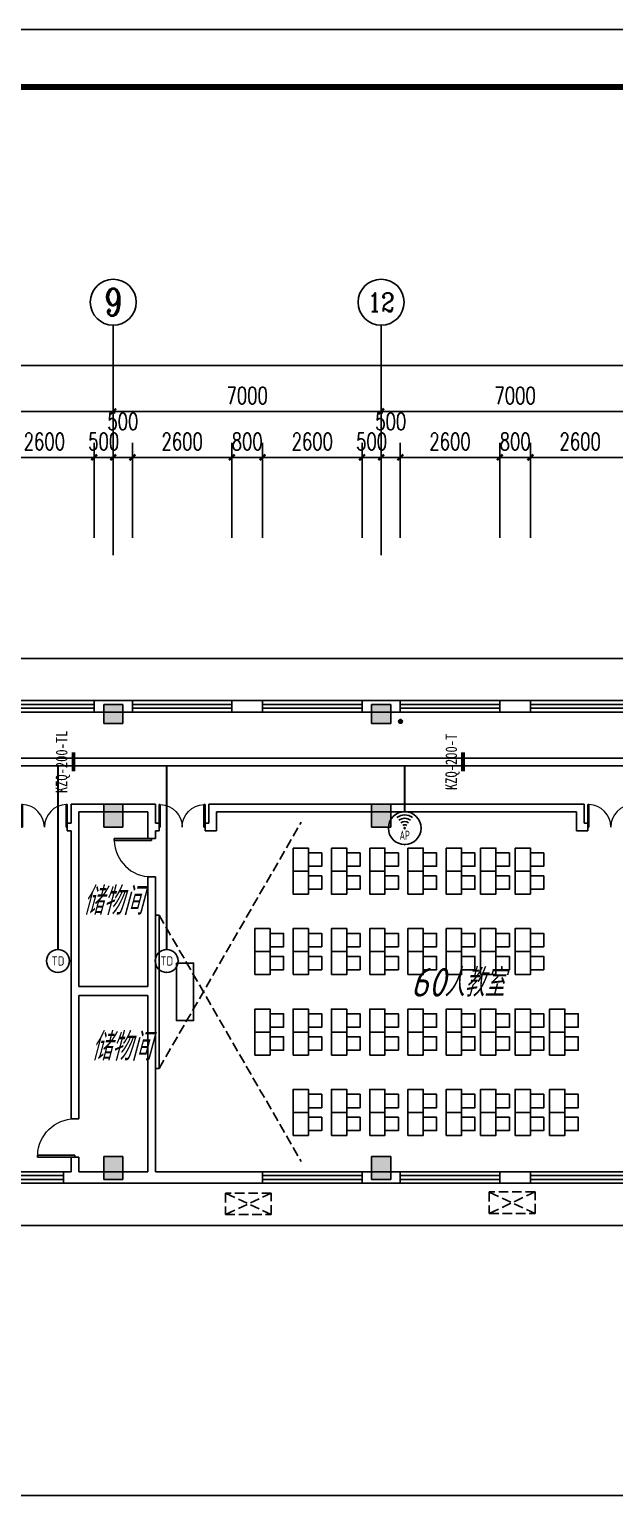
# Model space of a CAD drawing. Extents: x 1333527 to 1855755, y 1020844 to 1581249.
# Drawn here: x 1385986 to 1401270, y 1243536 to 1282088 of the extents above; entities that cross this region are included whole.
import ezdxf
from ezdxf.enums import TextEntityAlignment as Align

# ---------------------------------------------------------------- set-up
doc = ezdxf.new("R2010")
doc.units = 0
doc.header["$LTSCALE"] = 1000
doc.header["$PDSIZE"] = 5
doc.linetypes.add('DASH', pattern=[0.35, 0.25, -0.1])
doc.layers.add('1-建筑底图', color=8, linetype='Continuous', plot=False)
for name, color, linetype in [('AXIS_TEXT', 7, 'Continuous'), ('BTTK', 7, 'Continuous'), ('CABLETRAY_PDS', 4, 'Continuous'), ('EQUIP-通讯', 3, 'Continuous'), ('PUB_TITLE', 7, 'Continuous'), ('WIRE-综合布线', 5, 'Continuous'), ('家具', 8, 'Continuous'), ('建筑-柱子', 9, 'Continuous'), ('建筑-柱子-填充', 8, 'Continuous'), ('抗震支吊架', 2, 'Continuous'), ('排水', 153, 'Continuous')]:
    doc.layers.add(name, color=color, linetype=linetype)
doc.styles.add('_TCH_AXIS', font='COMPLEX', dxfattribs={"bigfont": 'GBCBIG'})
doc.styles.add('_TCH_DIM_T3', font='SIMPLEX', dxfattribs={"width": 0.705882, "bigfont": 'GBCBIG'})
doc.styles.add('_TEL_ATTDEF', font='gbenor', dxfattribs={"bigfont": 'gbcbig'})
doc.styles.add('_TEL_DIM', font='SIMPLEX', dxfattribs={"width": 0.8, "height": 3.5, "bigfont": 'HZTXT'})
doc.styles.add('COMPLEX', font='COMPLEX')
doc.styles.add('HZ(TK)', font='geniso.shx', dxfattribs={"width": 0.9, "bigfont": 'hztxt.shx'})
doc.styles.add('kzcad', font='', dxfattribs={"width": 0.8})
doc.styles.get("Standard").update_dxf_attribs({"font": 'gbeitc.shx', "bigfont": 'gbcbig.shx'})
doc.styles.get('kzcad').set_extended_font_data('SimSun')
doc.linetypes.add('JIEDI', pattern='A,1.25,-0.25,0.25,-0.25,0.625,["/",Standard,S=0.6,R=0,X=0,Y=-0.3],0.625,-0.25,0.25,-0.25', length=4)
doc.dimstyles.new('_TCH_ARCH&&150', dxfattribs={"dimtxt": 446.25, "dimasz": 150, "dimexe": 375, "dimexo": 450, "dimgap": 189.375, "dimtad": 1, "dimdec": 0, "dimzin": 0, "dimdsep": 46, "dimtxsty": '_TCH_DIM_T3', "dimblk": 'ARCHTICK', "dimcen": 0.09, "dimclrt": 7, "dimazin": 2, "dimtfac": 1, "dimtdec": 0, "dimtix": 1, "dimtmove": 2, "dimatfit": 3, "dimfxl": 1, "dimtolj": 1, "dimtzin": 0, "dimarcsym": 0})

# ---------------------------------------------------------------- blocks, each defined once
blk = doc.blocks.new('$equip_U$00000091(win7-PC-hzk)')
for radius in [0.714, 0.0272]:
    blk.add_circle((0, 0), radius)
for radius in [0.571, 0.428, 0.285, 0.143]:
    blk.add_arc((0, 0), radius, 53.70489, 126.29511)
for p in [(0, 0.714), (-0.714, 0), (0.714, 0), (0, -0.714)]:
    blk.add_point(p)
at = {"color": 7, "style": '_TEL_DIM', "flags": 1}
for tag in ['A', 'REMARK']:
    blk.add_attdef(tag, text='', height=0.00002, dxfattribs=at).set_placement((0, 0), align=Align.MIDDLE_CENTER)
at = {"color": 7, "style": '_TEL_DIM', "width": 0.7}
blk.add_attdef('$TEXT$', text='', height=0.4, dxfattribs=at).set_placement((0, -0.31), align=Align.MIDDLE_CENTER)
blk = doc.blocks.new('$equip_U$00000076(win7-PC-hzk)')
blk.add_circle((0, 0.5), 0.5)
for p in [(0, 0.999), (-0.5, 0.5), (0.5, 0.5)]:
    blk.add_point(p)
at = {"color": 7, "style": '_TEL_DIM'}
blk.add_attdef('$TEXT$', text='', height=0.4, dxfattribs=at).set_placement((0, 0.5), align=Align.MIDDLE_CENTER)
at = {"color": 7, "style": '_TEL_DIM', "flags": 1}
for tag in ['A', 'REMARK']:
    blk.add_attdef(tag, text='', height=0.00002, dxfattribs=at).set_placement((0, 0), align=Align.MIDDLE_CENTER)
blk = doc.blocks.new('vhtemplate_2020年新竖式图框_A0')
at = {"layer": 'PUB_TITLE', "color": 7}
blk.add_lwpolyline([(0, 0), (1189, 0), (1189, 841), (0, 841)], close=True, dxfattribs=at)
at = {"layer": 'PUB_TITLE', "const_width": 1}
blk.add_lwpolyline([(25, 10), (1179, 10), (1179, 831), (25, 831)], close=True, dxfattribs=at)
at = {"layer": 'BTTK', "color": 4, "style": 'HZ(TK)', "width": 0.9}
for tag, p in [('合作单位', (1144, 743.5)), ('建设单位', (1144, 209.5)), ('工程名称', (1144, 176.5)), ('子项名称', (1154, 160)), ('图纸名称', (1144, 141))]:
    blk.add_attdef(tag, text='', height=3.5, dxfattribs=at).set_placement(p, align=Align.MIDDLE_CENTER)
for tag, p in [('注册证书号', (1156.5, 309.01)), ('注册印章号', (1156.5, 301.01)), ('设计号', (1154, 193)), ('图别', (1137.75, 34)), ('图号', (1170.25, 34)), ('版本号', (1137.75, 26)), ('日期', (1170.25, 26))]:
    blk.add_attdef(tag, text='', height=3.5, dxfattribs=at).set_placement(p, align=Align.MIDDLE)
blk = doc.blocks.new('js')
at = {"layer": '家具', "linetype": 'DASH'}
for points in [[(569568, 805988), (573281, 812418)], [(569568, 809988), (573281, 803558)]]:
    blk.add_lwpolyline(points, dxfattribs=at)
at = {"layer": '家具'}
for points in [[(573068, 811738), (573068, 811138), (573468, 811138), (573468, 811738)], [(573468, 811613), (573468, 811263), (573818, 811263), (573818, 811613)], [(574068, 811738), (574068, 811138), (574468, 811138), (574468, 811738)], [(574468, 811613), (574468, 811263), (574818, 811263), (574818, 811613)], [(575068, 811738), (575068, 811138), (575468, 811138), (575468, 811738)], [(575468, 811613), (575468, 811263), (575818, 811263), (575818, 811613)], [(576068, 811738), (576068, 811138), (576468, 811138), (576468, 811738)], [(576468, 811613), (576468, 811263), (576818, 811263), (576818, 811613)], [(577068, 811738), (577068, 811138), (577468, 811138), (577468, 811738)], [(577468, 811613), (577468, 811263), (577818, 811263), (577818, 811613)], [(577968, 811738), (577968, 811138), (578368, 811138), (578368, 811738)], [(578368, 811613), (578368, 811263), (578718, 811263), (578718, 811613)], [(578868, 811738), (578868, 811138), (579268, 811138), (579268, 811738)], [(579268, 811613), (579268, 811263), (579618, 811263), (579618, 811613)], [(573068, 811138), (573068, 810538), (573468, 810538), (573468, 811138)], [(574068, 811138), (574068, 810538), (574468, 810538), (574468, 811138)], [(575068, 811138), (575068, 810538), (575468, 810538), (575468, 811138)], [(576068, 811138), (576068, 810538), (576468, 810538), (576468, 811138)], [(577068, 811138), (577068, 810538), (577468, 810538), (577468, 811138)], [(577968, 811138), (577968, 810538), (578368, 810538), (578368, 811138)], [(578868, 811138), (578868, 810538), (579268, 810538), (579268, 811138)], [(573468, 811013), (573468, 810663), (573818, 810663), (573818, 811013)], [(574468, 811013), (574468, 810663), (574818, 810663), (574818, 811013)], [(575468, 811013), (575468, 810663), (575818, 810663), (575818, 811013)], [(576468, 811013), (576468, 810663), (576818, 810663), (576818, 811013)], [(577468, 811013), (577468, 810663), (577818, 810663), (577818, 811013)], [(578368, 811013), (578368, 810663), (578718, 810663), (578718, 811013)], [(579268, 811013), (579268, 810663), (579618, 810663), (579618, 811013)], [(569468, 805988), (569468, 809988), (569568, 809988), (569568, 805988)], [(572068, 809038), (572068, 809638), (572468, 809638), (572468, 809038)], [(573068, 809038), (573068, 809638), (573468, 809638), (573468, 809038)], [(574068, 809038), (574068, 809638), (574468, 809638), (574468, 809038)], [(575068, 809038), (575068, 809638), (575468, 809638), (575468, 809038)], [(576068, 809038), (576068, 809638), (576468, 809638), (576468, 809038)], [(577068, 809038), (577068, 809638), (577468, 809638), (577468, 809038)], [(577968, 809038), (577968, 809638), (578368, 809638), (578368, 809038)], [(578868, 809038), (578868, 809638), (579268, 809638), (579268, 809038)], [(572468, 809163), (572468, 809513), (572818, 809513), (572818, 809163)], [(573468, 809163), (573468, 809513), (573818, 809513), (573818, 809163)], [(574468, 809163), (574468, 809513), (574818, 809513), (574818, 809163)], [(575468, 809163), (575468, 809513), (575818, 809513), (575818, 809163)], [(576468, 809163), (576468, 809513), (576818, 809513), (576818, 809163)], [(577468, 809163), (577468, 809513), (577818, 809513), (577818, 809163)], [(578368, 809163), (578368, 809513), (578718, 809513), (578718, 809163)], [(579268, 809163), (579268, 809513), (579618, 809513), (579618, 809163)], [(572068, 808438), (572068, 809038), (572468, 809038), (572468, 808438)], [(572468, 808563), (572468, 808913), (572818, 808913), (572818, 808563)], [(573068, 808438), (573068, 809038), (573468, 809038), (573468, 808438)], [(573468, 808563), (573468, 808913), (573818, 808913), (573818, 808563)], [(574068, 808438), (574068, 809038), (574468, 809038), (574468, 808438)], [(574468, 808563), (574468, 808913), (574818, 808913), (574818, 808563)], [(575068, 808438), (575068, 809038), (575468, 809038), (575468, 808438)], [(575468, 808563), (575468, 808913), (575818, 808913), (575818, 808563)], [(576068, 808438), (576068, 809038), (576468, 809038), (576468, 808438)], [(576468, 808563), (576468, 808913), (576818, 808913), (576818, 808563)], [(577068, 808438), (577068, 809038), (577468, 809038), (577468, 808438)], [(577468, 808563), (577468, 808913), (577818, 808913), (577818, 808563)], [(577968, 808438), (577968, 809038), (578368, 809038), (578368, 808438)], [(578368, 808563), (578368, 808913), (578718, 808913), (578718, 808563)], [(578868, 808438), (578868, 809038), (579268, 809038), (579268, 808438)], [(579268, 808563), (579268, 808913), (579618, 808913), (579618, 808563)], [(570018, 808738), (570468, 808738), (570468, 807238), (570018, 807238)], [(572068, 806938), (572068, 807538), (572468, 807538), (572468, 806938)], [(572468, 807063), (572468, 807413), (572818, 807413), (572818, 807063)], [(573068, 806938), (573068, 807538), (573468, 807538), (573468, 806938)], [(573468, 807063), (573468, 807413), (573818, 807413), (573818, 807063)], [(574068, 806938), (574068, 807538), (574468, 807538), (574468, 806938)], [(574468, 807063), (574468, 807413), (574818, 807413), (574818, 807063)], [(575068, 806938), (575068, 807538), (575468, 807538), (575468, 806938)], [(575468, 807063), (575468, 807413), (575818, 807413), (575818, 807063)], [(576068, 806938), (576068, 807538), (576468, 807538), (576468, 806938)], [(576468, 807063), (576468, 807413), (576818, 807413), (576818, 807063)], [(577068, 806938), (577068, 807538), (577468, 807538), (577468, 806938)], [(577468, 807063), (577468, 807413), (577818, 807413), (577818, 807063)], [(577968, 806938), (577968, 807538), (578368, 807538), (578368, 806938)], [(578368, 807063), (578368, 807413), (578718, 807413), (578718, 807063)], [(578868, 806938), (578868, 807538), (579268, 807538), (579268, 806938)], [(579268, 807063), (579268, 807413), (579618, 807413), (579618, 807063)], [(579768, 806938), (579768, 807538), (580168, 807538), (580168, 806938)], [(580168, 807063), (580168, 807413), (580518, 807413), (580518, 807063)], [(572068, 806338), (572068, 806938), (572468, 806938), (572468, 806338)], [(573068, 806338), (573068, 806938), (573468, 806938), (573468, 806338)], [(574068, 806338), (574068, 806938), (574468, 806938), (574468, 806338)], [(575068, 806338), (575068, 806938), (575468, 806938), (575468, 806338)], [(576068, 806338), (576068, 806938), (576468, 806938), (576468, 806338)], [(577068, 806338), (577068, 806938), (577468, 806938), (577468, 806338)], [(577968, 806338), (577968, 806938), (578368, 806938), (578368, 806338)], [(578868, 806338), (578868, 806938), (579268, 806938), (579268, 806338)], [(579768, 806338), (579768, 806938), (580168, 806938), (580168, 806338)], [(572468, 806463), (572468, 806813), (572818, 806813), (572818, 806463)], [(573468, 806463), (573468, 806813), (573818, 806813), (573818, 806463)], [(574468, 806463), (574468, 806813), (574818, 806813), (574818, 806463)], [(575468, 806463), (575468, 806813), (575818, 806813), (575818, 806463)], [(576468, 806463), (576468, 806813), (576818, 806813), (576818, 806463)], [(577468, 806463), (577468, 806813), (577818, 806813), (577818, 806463)], [(578368, 806463), (578368, 806813), (578718, 806813), (578718, 806463)], [(579268, 806463), (579268, 806813), (579618, 806813), (579618, 806463)], [(580168, 806463), (580168, 806813), (580518, 806813), (580518, 806463)], [(573068, 804838), (573068, 805438), (573468, 805438), (573468, 804838)], [(574068, 804838), (574068, 805438), (574468, 805438), (574468, 804838)], [(575068, 804838), (575068, 805438), (575468, 805438), (575468, 804838)], [(576068, 804838), (576068, 805438), (576468, 805438), (576468, 804838)], [(577068, 804838), (577068, 805438), (577468, 805438), (577468, 804838)], [(577968, 804838), (577968, 805438), (578368, 805438), (578368, 804838)], [(578868, 804838), (578868, 805438), (579268, 805438), (579268, 804838)], [(579768, 804838), (579768, 805438), (580168, 805438), (580168, 804838)], [(573468, 804963), (573468, 805313), (573818, 805313), (573818, 804963)], [(574468, 804963), (574468, 805313), (574818, 805313), (574818, 804963)], [(575468, 804963), (575468, 805313), (575818, 805313), (575818, 804963)], [(576468, 804963), (576468, 805313), (576818, 805313), (576818, 804963)], [(577468, 804963), (577468, 805313), (577818, 805313), (577818, 804963)], [(578368, 804963), (578368, 805313), (578718, 805313), (578718, 804963)], [(579268, 804963), (579268, 805313), (579618, 805313), (579618, 804963)], [(580168, 804963), (580168, 805313), (580518, 805313), (580518, 804963)], [(573068, 804238), (573068, 804838), (573468, 804838), (573468, 804238)], [(573468, 804363), (573468, 804713), (573818, 804713), (573818, 804363)], [(574068, 804238), (574068, 804838), (574468, 804838), (574468, 804238)], [(574468, 804363), (574468, 804713), (574818, 804713), (574818, 804363)], [(575068, 804238), (575068, 804838), (575468, 804838), (575468, 804238)], [(575468, 804363), (575468, 804713), (575818, 804713), (575818, 804363)], [(576068, 804238), (576068, 804838), (576468, 804838), (576468, 804238)], [(576468, 804363), (576468, 804713), (576818, 804713), (576818, 804363)], [(577068, 804238), (577068, 804838), (577468, 804838), (577468, 804238)], [(577468, 804363), (577468, 804713), (577818, 804713), (577818, 804363)], [(577968, 804238), (577968, 804838), (578368, 804838), (578368, 804238)], [(578368, 804363), (578368, 804713), (578718, 804713), (578718, 804363)], [(578868, 804238), (578868, 804838), (579268, 804838), (579268, 804238)], [(579268, 804363), (579268, 804713), (579618, 804713), (579618, 804363)], [(579768, 804238), (579768, 804838), (580168, 804838), (580168, 804238)], [(580168, 804363), (580168, 804713), (580518, 804713), (580518, 804363)]]:
    blk.add_lwpolyline(points, close=True, dxfattribs=at)
blk = doc.blocks.new('ng')
at = {"layer": '排水'}
for p, q in [((345991, 781358), (346091, 781358)), ((346041, 781408), (346041, 781308))]:
    blk.add_line(p, q, dxfattribs=at)
blk.add_circle((346041, 781358), 50, dxfattribs=at)
blk = doc.blocks.new('_AXISO')
blk.add_circle((0, 0), 0.5)
at = {"layer": 'AXIS_TEXT', "style": 'COMPLEX', "width": 1.041667}
blk.add_attdef('A', text='', height=0.56, dxfattribs=at).set_placement((-0.25, -0.28), (0.25, -0.28), align=Align.FIT)
blk = doc.blocks.new('A$C4670417C')
at = {"layer": '建筑-柱子-填充'}
for points in [[(28250, 88300), (27750, 88300), (27750, 87800), (28250, 87800)], [(35250, 88300), (34750, 88300), (34750, 87800), (35250, 87800)], [(28250, 85700), (27750, 85700), (27750, 85100), (28250, 85100)], [(35250, 85700), (34750, 85700), (34750, 85100), (35250, 85100)], [(28250, 76500), (27750, 76500), (27750, 75900), (28250, 75900)], [(35250, 76500), (34750, 76500), (34750, 75900), (35250, 75900)]]:
    blk.add_hatch(color=256, dxfattribs=at).paths.add_polyline_path(points)
at = {"layer": '建筑-柱子'}
for p, q in [((28250, 88300), (27750, 88300)), ((27750, 88300), (27750, 87800)), ((28250, 87800), (28250, 88300)), ((35250, 88300), (34750, 88300)), ((34750, 88300), (34750, 87800)), ((35250, 87800), (35250, 88300)), ((27750, 87800), (28250, 87800)), ((34750, 87800), (35250, 87800)), ((28250, 85700), (27750, 85700)), ((27750, 85700), (27750, 85100)), ((28250, 85100), (28250, 85700)), ((35250, 85700), (34750, 85700)), ((34750, 85700), (34750, 85100)), ((35250, 85100), (35250, 85700)), ((27750, 85100), (28250, 85100)), ((34750, 85100), (35250, 85100)), ((28250, 76500), (27750, 76500)), ((27750, 76500), (27750, 75900)), ((28250, 75900), (28250, 76500)), ((35250, 76500), (34750, 76500)), ((34750, 76500), (34750, 75900)), ((35250, 75900), (35250, 76500)), ((27750, 75900), (28250, 75900)), ((34750, 75900), (35250, 75900))]:
    blk.add_line(p, q, dxfattribs=at)
blk = doc.blocks.new('_ArchTick')
at = {"color": 0, "linetype": 'ByBlock', "const_width": 0.4}
blk.add_lwpolyline([(-0.5, -0.5), (0.5, 0.5)], dxfattribs=at)
blk = doc.blocks.new('*D335')
at = {"layer": '1-建筑底图', "color": 0, "lineweight": -2, "transparency": 16777216}
for p, q in [((26200, 91950), (26200, 94425)), ((28800, 91950), (28800, 94425)), ((26200, 94050), (28800, 94050))]:
    blk.add_line(p, q, dxfattribs=at)
at = {"layer": 'Defpoints', "color": 0}
for p in [(28800, 94050), (26200, 91500), (28800, 91500)]:
    blk.add_point(p, dxfattribs=at)
at = {"layer": '1-建筑底图', "color": 0, "lineweight": -2, "transparency": 16777216, "xscale": 150, "yscale": 150, "zscale": 150, "rotation": 180}
blk.add_blockref('_ArchTick', (26200, 94050), dxfattribs=at)
at = {"layer": '1-建筑底图', "color": 0, "lineweight": -2, "transparency": 16777216, "xscale": 150, "yscale": 150, "zscale": 150}
blk.add_blockref('_ArchTick', (28800, 94050), dxfattribs=at)
at = {"layer": '1-建筑底图', "color": 7, "transparency": 16777216, "insert": (27500, 94463), "char_height": 446.2, "attachment_point": 5, "style": '_TCH_DIM_T3'}
blk.add_mtext('\\A1;2600', dxfattribs=at)
blk = doc.blocks.new('*D336')
at = {"layer": '1-建筑底图', "color": 0, "lineweight": -2, "transparency": 16777216}
for p, q in [((28800, 91950), (28800, 94425)), ((29300, 91950), (29300, 94425)), ((28800, 94050), (28650, 94050)), ((28800, 94050), (29300, 94050)), ((29300, 94050), (29450, 94050))]:
    blk.add_line(p, q, dxfattribs=at)
at = {"layer": 'Defpoints', "color": 0}
for p in [(29300, 94050), (28800, 91500), (29300, 91500)]:
    blk.add_point(p, dxfattribs=at)
at = {"layer": '1-建筑底图', "color": 0, "lineweight": -2, "transparency": 16777216, "xscale": 150, "yscale": 150, "zscale": 150}
blk.add_blockref('_ArchTick', (28800, 94050), dxfattribs=at)
at = {"layer": '1-建筑底图', "color": 0, "lineweight": -2, "transparency": 16777216, "xscale": 150, "yscale": 150, "zscale": 150, "rotation": 180}
blk.add_blockref('_ArchTick', (29300, 94050), dxfattribs=at)
at = {"layer": '1-建筑底图', "color": 7, "transparency": 16777216, "insert": (29050, 94463), "char_height": 446.2, "attachment_point": 5, "style": '_TCH_DIM_T3'}
blk.add_mtext('\\A1;500', dxfattribs=at)
blk = doc.blocks.new('*D337')
at = {"layer": '1-建筑底图', "color": 0, "lineweight": -2, "transparency": 16777216}
for p, q in [((29300, 91950), (29300, 94425)), ((29800, 91950), (29800, 94425)), ((29300, 94050), (29800, 94050))]:
    blk.add_line(p, q, dxfattribs=at)
at = {"layer": 'Defpoints', "color": 0}
for p in [(29800, 94050), (29300, 91500), (29800, 91500)]:
    blk.add_point(p, dxfattribs=at)
at = {"layer": '1-建筑底图', "color": 0, "lineweight": -2, "transparency": 16777216, "xscale": 150, "yscale": 150, "zscale": 150, "rotation": 180}
blk.add_blockref('_ArchTick', (29300, 94050), dxfattribs=at)
at = {"layer": '1-建筑底图', "color": 0, "lineweight": -2, "transparency": 16777216, "xscale": 150, "yscale": 150, "zscale": 150}
blk.add_blockref('_ArchTick', (29800, 94050), dxfattribs=at)
at = {"layer": '1-建筑底图', "color": 7, "transparency": 16777216, "insert": (29550, 94988), "char_height": 446.2, "attachment_point": 5, "style": '_TCH_DIM_T3'}
blk.add_mtext('\\A1;500', dxfattribs=at)
blk = doc.blocks.new('*D338')
at = {"layer": '1-建筑底图', "color": 0, "lineweight": -2, "transparency": 16777216}
for p, q in [((29800, 91950), (29800, 94425)), ((32400, 91950), (32400, 94425)), ((29800, 94050), (32400, 94050))]:
    blk.add_line(p, q, dxfattribs=at)
at = {"layer": 'Defpoints', "color": 0}
for p in [(32400, 94050), (29800, 91500), (32400, 91500)]:
    blk.add_point(p, dxfattribs=at)
at = {"layer": '1-建筑底图', "color": 0, "lineweight": -2, "transparency": 16777216, "xscale": 150, "yscale": 150, "zscale": 150, "rotation": 180}
blk.add_blockref('_ArchTick', (29800, 94050), dxfattribs=at)
at = {"layer": '1-建筑底图', "color": 0, "lineweight": -2, "transparency": 16777216, "xscale": 150, "yscale": 150, "zscale": 150}
blk.add_blockref('_ArchTick', (32400, 94050), dxfattribs=at)
at = {"layer": '1-建筑底图', "color": 7, "transparency": 16777216, "insert": (31100, 94463), "char_height": 446.2, "attachment_point": 5, "style": '_TCH_DIM_T3'}
blk.add_mtext('\\A1;2600', dxfattribs=at)
blk = doc.blocks.new('*D339')
at = {"layer": '1-建筑底图', "color": 0, "lineweight": -2, "transparency": 16777216}
for p, q in [((32400, 91950), (32400, 94425)), ((33200, 91950), (33200, 94425)), ((32400, 94050), (32250, 94050)), ((32400, 94050), (33200, 94050)), ((33200, 94050), (33350, 94050))]:
    blk.add_line(p, q, dxfattribs=at)
at = {"layer": 'Defpoints', "color": 0}
for p in [(33200, 94050), (32400, 91500), (33200, 91500)]:
    blk.add_point(p, dxfattribs=at)
at = {"layer": '1-建筑底图', "color": 0, "lineweight": -2, "transparency": 16777216, "xscale": 150, "yscale": 150, "zscale": 150}
blk.add_blockref('_ArchTick', (32400, 94050), dxfattribs=at)
at = {"layer": '1-建筑底图', "color": 0, "lineweight": -2, "transparency": 16777216, "xscale": 150, "yscale": 150, "zscale": 150, "rotation": 180}
blk.add_blockref('_ArchTick', (33200, 94050), dxfattribs=at)
at = {"layer": '1-建筑底图', "color": 7, "transparency": 16777216, "insert": (32800, 94463), "char_height": 446.2, "attachment_point": 5, "style": '_TCH_DIM_T3'}
blk.add_mtext('\\A1;800', dxfattribs=at)
blk = doc.blocks.new('*D340')
at = {"layer": '1-建筑底图', "color": 0, "lineweight": -2, "transparency": 16777216}
for p, q in [((33200, 91950), (33200, 94425)), ((35800, 91950), (35800, 94425)), ((33200, 94050), (35800, 94050))]:
    blk.add_line(p, q, dxfattribs=at)
at = {"layer": 'Defpoints', "color": 0}
for p in [(35800, 94050), (33200, 91500), (35800, 91500)]:
    blk.add_point(p, dxfattribs=at)
at = {"layer": '1-建筑底图', "color": 0, "lineweight": -2, "transparency": 16777216, "xscale": 150, "yscale": 150, "zscale": 150, "rotation": 180}
blk.add_blockref('_ArchTick', (33200, 94050), dxfattribs=at)
at = {"layer": '1-建筑底图', "color": 0, "lineweight": -2, "transparency": 16777216, "xscale": 150, "yscale": 150, "zscale": 150}
blk.add_blockref('_ArchTick', (35800, 94050), dxfattribs=at)
at = {"layer": '1-建筑底图', "color": 7, "transparency": 16777216, "insert": (34500, 94463), "char_height": 446.2, "attachment_point": 5, "style": '_TCH_DIM_T3'}
blk.add_mtext('\\A1;2600', dxfattribs=at)
blk = doc.blocks.new('*D341')
at = {"layer": '1-建筑底图', "color": 0, "lineweight": -2, "transparency": 16777216}
for p, q in [((35800, 91950), (35800, 94425)), ((36300, 91950), (36300, 94425)), ((35800, 94050), (35650, 94050)), ((35800, 94050), (36300, 94050)), ((36300, 94050), (36450, 94050))]:
    blk.add_line(p, q, dxfattribs=at)
at = {"layer": 'Defpoints', "color": 0}
for p in [(36300, 94050), (35800, 91500), (36300, 91500)]:
    blk.add_point(p, dxfattribs=at)
at = {"layer": '1-建筑底图', "color": 0, "lineweight": -2, "transparency": 16777216, "xscale": 150, "yscale": 150, "zscale": 150}
blk.add_blockref('_ArchTick', (35800, 94050), dxfattribs=at)
at = {"layer": '1-建筑底图', "color": 0, "lineweight": -2, "transparency": 16777216, "xscale": 150, "yscale": 150, "zscale": 150, "rotation": 180}
blk.add_blockref('_ArchTick', (36300, 94050), dxfattribs=at)
at = {"layer": '1-建筑底图', "color": 7, "transparency": 16777216, "insert": (36050, 94463), "char_height": 446.2, "attachment_point": 5, "style": '_TCH_DIM_T3'}
blk.add_mtext('\\A1;500', dxfattribs=at)
blk = doc.blocks.new('*D342')
at = {"layer": '1-建筑底图', "color": 0, "lineweight": -2, "transparency": 16777216}
for p, q in [((36300, 91950), (36300, 94425)), ((36800, 91950), (36800, 94425)), ((36300, 94050), (36800, 94050))]:
    blk.add_line(p, q, dxfattribs=at)
at = {"layer": 'Defpoints', "color": 0}
for p in [(36800, 94050), (36300, 91500), (36800, 91500)]:
    blk.add_point(p, dxfattribs=at)
at = {"layer": '1-建筑底图', "color": 0, "lineweight": -2, "transparency": 16777216, "xscale": 150, "yscale": 150, "zscale": 150, "rotation": 180}
blk.add_blockref('_ArchTick', (36300, 94050), dxfattribs=at)
at = {"layer": '1-建筑底图', "color": 0, "lineweight": -2, "transparency": 16777216, "xscale": 150, "yscale": 150, "zscale": 150}
blk.add_blockref('_ArchTick', (36800, 94050), dxfattribs=at)
at = {"layer": '1-建筑底图', "color": 7, "transparency": 16777216, "insert": (36550, 94988), "char_height": 446.2, "attachment_point": 5, "style": '_TCH_DIM_T3'}
blk.add_mtext('\\A1;500', dxfattribs=at)
blk = doc.blocks.new('*D343')
at = {"layer": '1-建筑底图', "color": 0, "lineweight": -2, "transparency": 16777216}
for p, q in [((36800, 91950), (36800, 94425)), ((39400, 91950), (39400, 94425)), ((36800, 94050), (39400, 94050))]:
    blk.add_line(p, q, dxfattribs=at)
at = {"layer": 'Defpoints', "color": 0}
for p in [(39400, 94050), (36800, 91500), (39400, 91500)]:
    blk.add_point(p, dxfattribs=at)
at = {"layer": '1-建筑底图', "color": 0, "lineweight": -2, "transparency": 16777216, "xscale": 150, "yscale": 150, "zscale": 150, "rotation": 180}
blk.add_blockref('_ArchTick', (36800, 94050), dxfattribs=at)
at = {"layer": '1-建筑底图', "color": 0, "lineweight": -2, "transparency": 16777216, "xscale": 150, "yscale": 150, "zscale": 150}
blk.add_blockref('_ArchTick', (39400, 94050), dxfattribs=at)
at = {"layer": '1-建筑底图', "color": 7, "transparency": 16777216, "insert": (38100, 94463), "char_height": 446.2, "attachment_point": 5, "style": '_TCH_DIM_T3'}
blk.add_mtext('\\A1;2600', dxfattribs=at)
blk = doc.blocks.new('*D344')
at = {"layer": '1-建筑底图', "color": 0, "lineweight": -2, "transparency": 16777216}
for p, q in [((39400, 91950), (39400, 94425)), ((40200, 91950), (40200, 94425)), ((39400, 94050), (39250, 94050)), ((39400, 94050), (40200, 94050)), ((40200, 94050), (40350, 94050))]:
    blk.add_line(p, q, dxfattribs=at)
at = {"layer": 'Defpoints', "color": 0}
for p in [(40200, 94050), (39400, 91500), (40200, 91500)]:
    blk.add_point(p, dxfattribs=at)
at = {"layer": '1-建筑底图', "color": 0, "lineweight": -2, "transparency": 16777216, "xscale": 150, "yscale": 150, "zscale": 150}
blk.add_blockref('_ArchTick', (39400, 94050), dxfattribs=at)
at = {"layer": '1-建筑底图', "color": 0, "lineweight": -2, "transparency": 16777216, "xscale": 150, "yscale": 150, "zscale": 150, "rotation": 180}
blk.add_blockref('_ArchTick', (40200, 94050), dxfattribs=at)
at = {"layer": '1-建筑底图', "color": 7, "transparency": 16777216, "insert": (39800, 94463), "char_height": 446.2, "attachment_point": 5, "style": '_TCH_DIM_T3'}
blk.add_mtext('\\A1;800', dxfattribs=at)
blk = doc.blocks.new('*D345')
at = {"layer": '1-建筑底图', "color": 0, "lineweight": -2, "transparency": 16777216}
for p, q in [((40200, 91950), (40200, 94425)), ((42800, 91950), (42800, 94425)), ((40200, 94050), (42800, 94050))]:
    blk.add_line(p, q, dxfattribs=at)
at = {"layer": 'Defpoints', "color": 0}
for p in [(42800, 94050), (40200, 91500), (42800, 91500)]:
    blk.add_point(p, dxfattribs=at)
at = {"layer": '1-建筑底图', "color": 0, "lineweight": -2, "transparency": 16777216, "xscale": 150, "yscale": 150, "zscale": 150, "rotation": 180}
blk.add_blockref('_ArchTick', (40200, 94050), dxfattribs=at)
at = {"layer": '1-建筑底图', "color": 0, "lineweight": -2, "transparency": 16777216, "xscale": 150, "yscale": 150, "zscale": 150}
blk.add_blockref('_ArchTick', (42800, 94050), dxfattribs=at)
at = {"layer": '1-建筑底图', "color": 7, "transparency": 16777216, "insert": (41500, 94463), "char_height": 446.2, "attachment_point": 5, "style": '_TCH_DIM_T3'}
blk.add_mtext('\\A1;2600', dxfattribs=at)
blk = doc.blocks.new('*D471')
at = {"layer": '1-建筑底图', "color": 0, "lineweight": -2, "transparency": 16777216}
for p, q in [((22300, 91950), (22300, 95625)), ((29300, 91950), (29300, 95625)), ((22300, 95250), (29300, 95250))]:
    blk.add_line(p, q, dxfattribs=at)
at = {"layer": 'Defpoints', "color": 0}
for p in [(29300, 95250), (22300, 91500), (29300, 91500)]:
    blk.add_point(p, dxfattribs=at)
at = {"layer": '1-建筑底图', "color": 0, "lineweight": -2, "transparency": 16777216, "xscale": 150, "yscale": 150, "zscale": 150, "rotation": 180}
blk.add_blockref('_ArchTick', (22300, 95250), dxfattribs=at)
at = {"layer": '1-建筑底图', "color": 0, "lineweight": -2, "transparency": 16777216, "xscale": 150, "yscale": 150, "zscale": 150}
blk.add_blockref('_ArchTick', (29300, 95250), dxfattribs=at)
at = {"layer": '1-建筑底图', "color": 7, "transparency": 16777216, "insert": (25800, 95663), "char_height": 446.2, "attachment_point": 5, "style": '_TCH_DIM_T3'}
blk.add_mtext('\\A1;7000', dxfattribs=at)
blk = doc.blocks.new('*D472')
at = {"layer": '1-建筑底图', "color": 0, "lineweight": -2, "transparency": 16777216}
for p, q in [((29300, 91950), (29300, 95625)), ((36300, 91950), (36300, 95625)), ((29300, 95250), (36300, 95250))]:
    blk.add_line(p, q, dxfattribs=at)
at = {"layer": 'Defpoints', "color": 0}
for p in [(36300, 95250), (29300, 91500), (36300, 91500)]:
    blk.add_point(p, dxfattribs=at)
at = {"layer": '1-建筑底图', "color": 0, "lineweight": -2, "transparency": 16777216, "xscale": 150, "yscale": 150, "zscale": 150, "rotation": 180}
blk.add_blockref('_ArchTick', (29300, 95250), dxfattribs=at)
at = {"layer": '1-建筑底图', "color": 0, "lineweight": -2, "transparency": 16777216, "xscale": 150, "yscale": 150, "zscale": 150}
blk.add_blockref('_ArchTick', (36300, 95250), dxfattribs=at)
at = {"layer": '1-建筑底图', "color": 7, "transparency": 16777216, "insert": (32800, 95663), "char_height": 446.2, "attachment_point": 5, "style": '_TCH_DIM_T3'}
blk.add_mtext('\\A1;7000', dxfattribs=at)
blk = doc.blocks.new('*D473')
at = {"layer": '1-建筑底图', "color": 0, "lineweight": -2, "transparency": 16777216}
for p, q in [((36300, 91950), (36300, 95625)), ((43300, 91950), (43300, 95625)), ((36300, 95250), (43300, 95250))]:
    blk.add_line(p, q, dxfattribs=at)
at = {"layer": 'Defpoints', "color": 0}
for p in [(43300, 95250), (36300, 91500), (43300, 91500)]:
    blk.add_point(p, dxfattribs=at)
at = {"layer": '1-建筑底图', "color": 0, "lineweight": -2, "transparency": 16777216, "xscale": 150, "yscale": 150, "zscale": 150, "rotation": 180}
blk.add_blockref('_ArchTick', (36300, 95250), dxfattribs=at)
at = {"layer": '1-建筑底图', "color": 0, "lineweight": -2, "transparency": 16777216, "xscale": 150, "yscale": 150, "zscale": 150}
blk.add_blockref('_ArchTick', (43300, 95250), dxfattribs=at)
at = {"layer": '1-建筑底图', "color": 7, "transparency": 16777216, "insert": (39800, 95663), "char_height": 446.2, "attachment_point": 5, "style": '_TCH_DIM_T3'}
blk.add_mtext('\\A1;7000', dxfattribs=at)
blk = doc.blocks.new('*D486')
at = {"layer": '1-建筑底图', "color": 0, "lineweight": -2, "transparency": 16777216}
for p, q in [((400, 91950), (400, 96825)), ((111600, 91950), (111600, 96825)), ((400, 96450), (111600, 96450))]:
    blk.add_line(p, q, dxfattribs=at)
at = {"layer": 'Defpoints', "color": 0}
for p in [(111600, 96450), (400, 91500), (111600, 91500)]:
    blk.add_point(p, dxfattribs=at)
at = {"layer": '1-建筑底图', "color": 0, "lineweight": -2, "transparency": 16777216, "xscale": 150, "yscale": 150, "zscale": 150, "rotation": 180}
blk.add_blockref('_ArchTick', (400, 96450), dxfattribs=at)
at = {"layer": '1-建筑底图', "color": 0, "lineweight": -2, "transparency": 16777216, "xscale": 150, "yscale": 150, "zscale": 150}
blk.add_blockref('_ArchTick', (111600, 96450), dxfattribs=at)
at = {"layer": '1-建筑底图', "color": 7, "transparency": 16777216, "insert": (56000, 96863), "char_height": 446.2, "attachment_point": 5, "style": '_TCH_DIM_T3'}
blk.add_mtext('\\A1;111200', dxfattribs=at)
blk = doc.blocks.new('$WINLIB2D$00000001')
at = {"color": 0}
for points in [[(-0.5, 0.5), (-0.5, -0.5)], [(-0.5, 0.5), (0.5, 0.5)], [(0.5, -0.5), (0.5, 0.5)], [(0.5, 0.167), (-0.5, 0.167)], [(0.5, -0.167), (-0.5, -0.167)], [(-0.5, -0.5), (0.5, -0.5)]]:
    blk.add_lwpolyline(points, dxfattribs=at)
blk = doc.blocks.new('$DorLib2D$00000002')
for p, q in [((-0.5, 0), (-0.5, 0.4875)), ((-0.475, 0.4875), (-0.5, 0.4875)), ((-0.475, 0), (-0.475, 0.4875)), ((0.475, 0), (0.475, 0.4875)), ((0.475, 0.4875), (0.5, 0.4875)), ((0.5, 0), (0.5, 0.4875)), ((-0.5, 0), (-0.475, 0)), ((0.5, 0), (0.475, 0))]:
    blk.add_line(p, q)
at = {"lineweight": 13}
for centre, start, end in [((-0.4875, 0), 0, 88.53072), ((0.4875, 0), 91.46928, 180)]:
    blk.add_arc(centre, 0.4875, start, end, dxfattribs=at)
blk = doc.blocks.new('$DorLib2D$00000001')
for p, q in [((0.45, 0.975), (0.5, 0.975)), ((0.45, 0), (0.45, 0.975)), ((0.5, 0), (0.5, 0.975)), ((0.5, 0), (0.45, 0))]:
    blk.add_line(p, q)
at = {"lineweight": 13}
blk.add_arc((0.475, 0), 0.975, 91.4693, 180, dxfattribs=at)
blk = doc.blocks.new('1-一层建筑底图')
at = {"layer": '1-建筑底图', "color": 8}
for p, q in [((29300, 91500), (29300, 97500)), ((36300, 91500), (36300, 97500)), ((29800, 87700), (28800, 87700)), ((28800, 87700), (28800, 87400)), ((29800, 87400), (29800, 87700)), ((33200, 87700), (32400, 87700)), ((32400, 87700), (32400, 87400)), ((33200, 87400), (33200, 87700)), ((36800, 87700), (35800, 87700)), ((35800, 87700), (35800, 87400)), ((36800, 87400), (36800, 87700)), ((40200, 87700), (39400, 87700)), ((39400, 87700), (39400, 87400)), ((40200, 87400), (40200, 87700)), ((28800, 87400), (29800, 87400)), ((32400, 87400), (33200, 87400)), ((35800, 87400), (36800, 87400)), ((39400, 87400), (40200, 87400)), ((28200, 85000), (30400, 85000)), ((28200, 85000), (28200, 84500)), ((30400, 85000), (30400, 84500)), ((31800, 85000), (41600, 85000)), ((31800, 85000), (31800, 84500)), ((41600, 85000), (41600, 84500)), ((28200, 84500), (28100, 84500)), ((28100, 84500), (28100, 84300)), ((28400, 84800), (30200, 84800)), ((28400, 84800), (28400, 84400)), ((30200, 84800), (30200, 84400)), ((30500, 84500), (30400, 84500)), ((30500, 84300), (30500, 84500)), ((31800, 84500), (31700, 84500)), ((31700, 84500), (31700, 84300)), ((32000, 84800), (41400, 84800)), ((32000, 84800), (32000, 84300)), ((41400, 84800), (41400, 84300)), ((41700, 84500), (41600, 84500)), ((41700, 84300), (41700, 84500)), ((28100, 84300), (28200, 84300)), ((28200, 84300), (28200, 80099.6)), ((28400, 84400), (28400, 80239.6)), ((30200, 84400), (30200, 84100)), ((30200, 84100), (30400, 84100)), ((30400, 84300), (30500, 84300)), ((30400, 84100), (30400, 84300)), ((31700, 84300), (32000, 84300)), ((41400, 84300), (41700, 84300)), ((30400, 83100), (30200, 83100)), ((30200, 83100), (30200, 80239.6)), ((30400, 80099.6), (30400, 83100)), ((28400, 80239.6), (30200, 80239.6)), ((28200, 80099.6), (28200, 76785.4)), ((28400, 79999.6), (30200, 79999.6)), ((28400, 76785.4), (28400, 79999.6)), ((30200, 79999.6), (30200, 75400)), ((30400, 80099.6), (30400, 75400)), ((28200, 76785.4), (28400, 76785.4)), ((28400, 75785.4), (28200, 75785.4)), ((28200, 75785.4), (28200, 75400)), ((28400, 75400), (28400, 75785.4)), ((28200, 75400), (28000, 75400)), ((28000, 75400), (28000, 75100)), ((28400, 75400), (30200, 75400)), ((33200, 75400), (30400, 75400)), ((33200, 75100), (33200, 75400)), ((36800, 75400), (35800, 75400)), ((35800, 75400), (35800, 75100)), ((36800, 75100), (36800, 75400)), ((40200, 75400), (39400, 75400)), ((39400, 75400), (39400, 75100)), ((40200, 75100), (40200, 75400)), ((28000, 75100), (28300, 75100)), ((28300, 75100), (30300, 75100)), ((30300, 75100), (33200, 75100)), ((35800, 75100), (36800, 75100)), ((39400, 75100), (40200, 75100))]:
    blk.add_line(p, q, dxfattribs=at)
at = {"layer": '1-建筑底图', "color": 8, "linetype": 'DASH'}
for p, q in [((33430, 74846), (32230, 74283.5)), ((33430, 74283.5), (32230, 74846)), ((40320.6, 74875.4), (39120.6, 74312.9)), ((40320.6, 74312.9), (39120.6, 74875.4))]:
    blk.add_line(p, q, dxfattribs=at)
at = {"layer": '1-建筑底图', "color": 8, "ltscale": 5}
blk.add_line((-2000, 66950), (79700, 66950), dxfattribs=at)
at = {"layer": '1-建筑底图', "color": 8}
for points in [[(45600, 88800), (0, 88800), (0, 86200), (-600, 86200), (-600, 76700), (0, 76700), (0, 74000), (4202.3, 74000), (4202.3, 67800)], [(9600, 67800), (9600, 74000), (48093.4, 74000), (48093.4, 74500), (54186.6, 74500), (54186.6, 74000), (84400, 74000), (84400, 76000), (98400, 76000), (98400, 63100)]]:
    blk.add_lwpolyline(points, dxfattribs=at)
at = {"layer": '1-建筑底图', "color": 8, "linetype": 'DASH'}
for points in [[(33430, 74846), (32230, 74846), (32230, 74283.5), (33430, 74283.5)], [(40320.6, 74875.4), (39120.6, 74875.4), (39120.6, 74312.9), (40320.6, 74312.9)]]:
    blk.add_lwpolyline(points, close=True, dxfattribs=at)
at = {"layer": '1-建筑底图', "color": 8}
ref = blk.add_blockref('_AXISO', (29300, 98100), dxfattribs=dict(at, xscale=1200, yscale=1200, zscale=1200))
ref.add_attrib('A', '9', dxfattribs={"layer": 'AXIS_TEXT', "height": 714.2, "style": '_TCH_AXIS', "width": 0.928571}).set_placement((29078.9, 97742.9), (29521.1, 97742.9), align=Align.FIT)
ref = blk.add_blockref('_AXISO', (36300, 98100), dxfattribs=dict(at, xscale=1200, yscale=1200, zscale=1200))
ref.add_attrib('A', '12', dxfattribs={"layer": 'AXIS_TEXT', "height": 481.71, "style": '_TCH_AXIS', "width": 1.034483}).set_placement((35955.9, 97859.1), (36644.1, 97859.1), align=Align.FIT)
for name, p in [('A$C4670417C', (1300, -700)), ('ng', (-309235.1, -694200.2)), ('js', (-539068.2, -727888.4))]:
    blk.add_blockref(name, p, dxfattribs=at)
for name, p, xscale, yscale, zscale, rotation in [('$WINLIB2D$00000001', (27500, 87550), 2600, -300, 300, 1.639357967310386e-08), ('$WINLIB2D$00000001', (31100, 87550), 2600, -300, 300, 1.639357967310386e-08), ('$WINLIB2D$00000001', (34500, 87550), 2600, -300, 300, 1.639357967310386e-08), ('$WINLIB2D$00000001', (38100, 87550), 2600, -300, 300, 1.639357967310386e-08), ('$WINLIB2D$00000001', (41500, 87550), 2600, -300, 300, 1.639357967310386e-08), ('$DorLib2D$00000002', (27500, 84400), -1200, -1200, 200, 179.9999999822117), ('$DorLib2D$00000002', (31100, 84400), -1200, 1200, 200, 1.778833080834374e-08), ('$DorLib2D$00000002', (42300, 84400), -1200, -1200, 200, 179.999999982213), ('$DorLib2D$00000001', (30300, 83600), -1000, -1000, 200, 269.9999999996712), ('$DorLib2D$00000001', (28300, 76285.4), 1000, -1000, 200, 270.0000000003294), ('$WINLIB2D$00000001', (27100, 75250), -1800, -300, 300, 1.581175190779049e-08), ('$WINLIB2D$00000001', (34500, 75250), 2600, -300, 300, 1.58119580863733e-08), ('$WINLIB2D$00000001', (38100, 75250), 2600, -300, 300, 1.58119580863733e-08), ('$WINLIB2D$00000001', (41500, 75250), 2600, -300, 300, 1.58119580863733e-08)]:
    blk.add_blockref(name, p, dxfattribs=dict(at, xscale=xscale, yscale=yscale, zscale=zscale, rotation=rotation))
for s, height, p in [('储物间', 723.4, (28510.1, 82107)), ('60', 750, (37071.8, 79972.9)), ('人教室', 723.4, (37946.8, 79972.9)), ('储物间', 723.4, (28725.8, 78304.1))]:
    blk.add_text(s, height=height, dxfattribs=at).set_placement(p)
for p1, p2, distance, picture, middle in [((400, 91500), (111600, 91500), 4950, '*D486', (56000, 96862.5)), ((22300, 91500), (29300, 91500), 3750, '*D471', (25800, 95662.5)), ((29300, 91500), (36300, 91500), 3750, '*D472', (32800, 95662.5)), ((36300, 91500), (43300, 91500), 3750, '*D473', (39800, 95662.5)), ((26200, 91500), (28800, 91500), 2550, '*D335', (27500, 94462.5)), ((28800, 91500), (29300, 91500), 2550, '*D336', (29050, 94462.5)), ((29800, 91500), (32400, 91500), 2550, '*D338', (31100, 94462.5)), ((32400, 91500), (33200, 91500), 2550, '*D339', (32800, 94462.5)), ((33200, 91500), (35800, 91500), 2550, '*D340', (34500, 94462.5)), ((35800, 91500), (36300, 91500), 2550, '*D341', (36050, 94462.5)), ((36800, 91500), (39400, 91500), 2550, '*D343', (38100, 94462.5)), ((39400, 91500), (40200, 91500), 2550, '*D344', (39800, 94462.5)), ((40200, 91500), (42800, 91500), 2550, '*D345', (41500, 94462.5))]:
    dim = blk.add_aligned_dim(p1=p1, p2=p2, distance=distance, dimstyle='_TCH_ARCH&&150', dxfattribs=at)
    dim.commit()
    dim.dimension.update_dxf_attribs({"geometry": picture, "text_midpoint": middle})
for base, p1, p2, picture, middle in [((29800, 94050), (29300, 91500), (29800, 91500), '*D337', (29550, 94987.5)), ((36800, 94050), (36300, 91500), (36800, 91500), '*D342', (36550, 94987.5))]:
    dim = blk.add_linear_dim(base=base, p1=p1, p2=p2, angle=0, dimstyle='_TCH_ARCH&&150', dxfattribs=at)
    dim.commit()
    dim.dimension.update_dxf_attribs({"geometry": picture, "text_midpoint": middle, "dimtype": 161})

msp = doc.modelspace()

# ---------------------------------------------------------------- linework, layer by layer
at = {"layer": 'CABLETRAY_PDS'}
for p, q in [((1373774, 1263071), (1418274, 1263071)), ((1418274, 1262871), (1373774, 1262871))]:
    msp.add_line(p, q, dxfattribs=at)
at = {"layer": 'PUB_TITLE'}
msp.add_lwpolyline([(1333527, 1155938), (1511877, 1155938), (1511877, 1282088), (1333527, 1282088)], close=True, dxfattribs=at)
at = {"layer": 'PUB_TITLE', "const_width": 150}
msp.add_lwpolyline([(1337277, 1157438), (1510377, 1157438), (1510377, 1280588), (1337277, 1280588)], close=True, dxfattribs=at)
at = {"layer": 'WIRE-综合布线', "linetype": 'Continuous', "const_width": 52.5}
for points in [[(1386730, 1258075), (1386730, 1262871)], [(1389571, 1258075), (1389571, 1262871)], [(1395790, 1261671), (1395790, 1262871)]]:
    msp.add_lwpolyline(points, dxfattribs=at)
at = {"layer": '抗震支吊架', "color": 2, "const_width": 100}
for points in [[(1387134, 1262721), (1387134, 1263221)], [(1397314, 1262721), (1397314, 1263221)]]:
    msp.add_lwpolyline(points, dxfattribs=at)

# ---------------------------------------------------------------- block references
at = {"xscale": 150, "yscale": 150, "zscale": 150}
msp.add_blockref('vhtemplate_2020年新竖式图框_A0', (1333527, 1155938), dxfattribs=at)
at = {"layer": '1-建筑底图'}
msp.add_blockref('1-一层建筑底图', (1358874, 1176871), dxfattribs=at)
at = {"layer": 'EQUIP-通讯', "linetype": 'JIEDI'}
ref = msp.add_blockref('$equip_U$00000091(win7-PC-hzk)', (1395790, 1261243), dxfattribs=dict(at, xscale=600, yscale=600, zscale=600))
ref.add_attrib('$TEXT$', 'AP', dxfattribs={"layer": '0', "color": 7, "height": 240, "style": '_TEL_ATTDEF', "width": 0.7}).set_placement((1395790, 1261056), align=Align.MIDDLE_CENTER)
ref = msp.add_blockref('$equip_U$00000076(win7-PC-hzk)', (1386430, 1257776), dxfattribs=dict(at, xscale=600, yscale=600, zscale=600, rotation=270))
ref.add_attrib('$TEXT$', 'TD', dxfattribs={"layer": '0', "color": 7, "height": 240, "style": '_TEL_ATTDEF'}).set_placement((1386730, 1257776), align=Align.MIDDLE_CENTER)
ref = msp.add_blockref('$equip_U$00000076(win7-PC-hzk)', (1389271, 1257776), dxfattribs=dict(at, xscale=600, yscale=600, zscale=600, rotation=270))
ref.add_attrib('$TEXT$', 'TD', dxfattribs={"layer": '0', "color": 7, "height": 240, "style": '_TEL_ATTDEF'}).set_placement((1389571, 1257776), align=Align.MIDDLE_CENTER)

# ---------------------------------------------------------------- texts
at = {"layer": '抗震支吊架', "color": 2, "style": 'kzcad', "width": 0.8}
for s, p in [('KZQ-200-TL', (1386974, 1262971)), ('KZQ-200-T', (1397154, 1262971))]:
    msp.add_text(s, height=300, rotation=89.8854, dxfattribs=at).set_placement(p, align=Align.CENTER)

doc.saveas('drawing.dxf')
